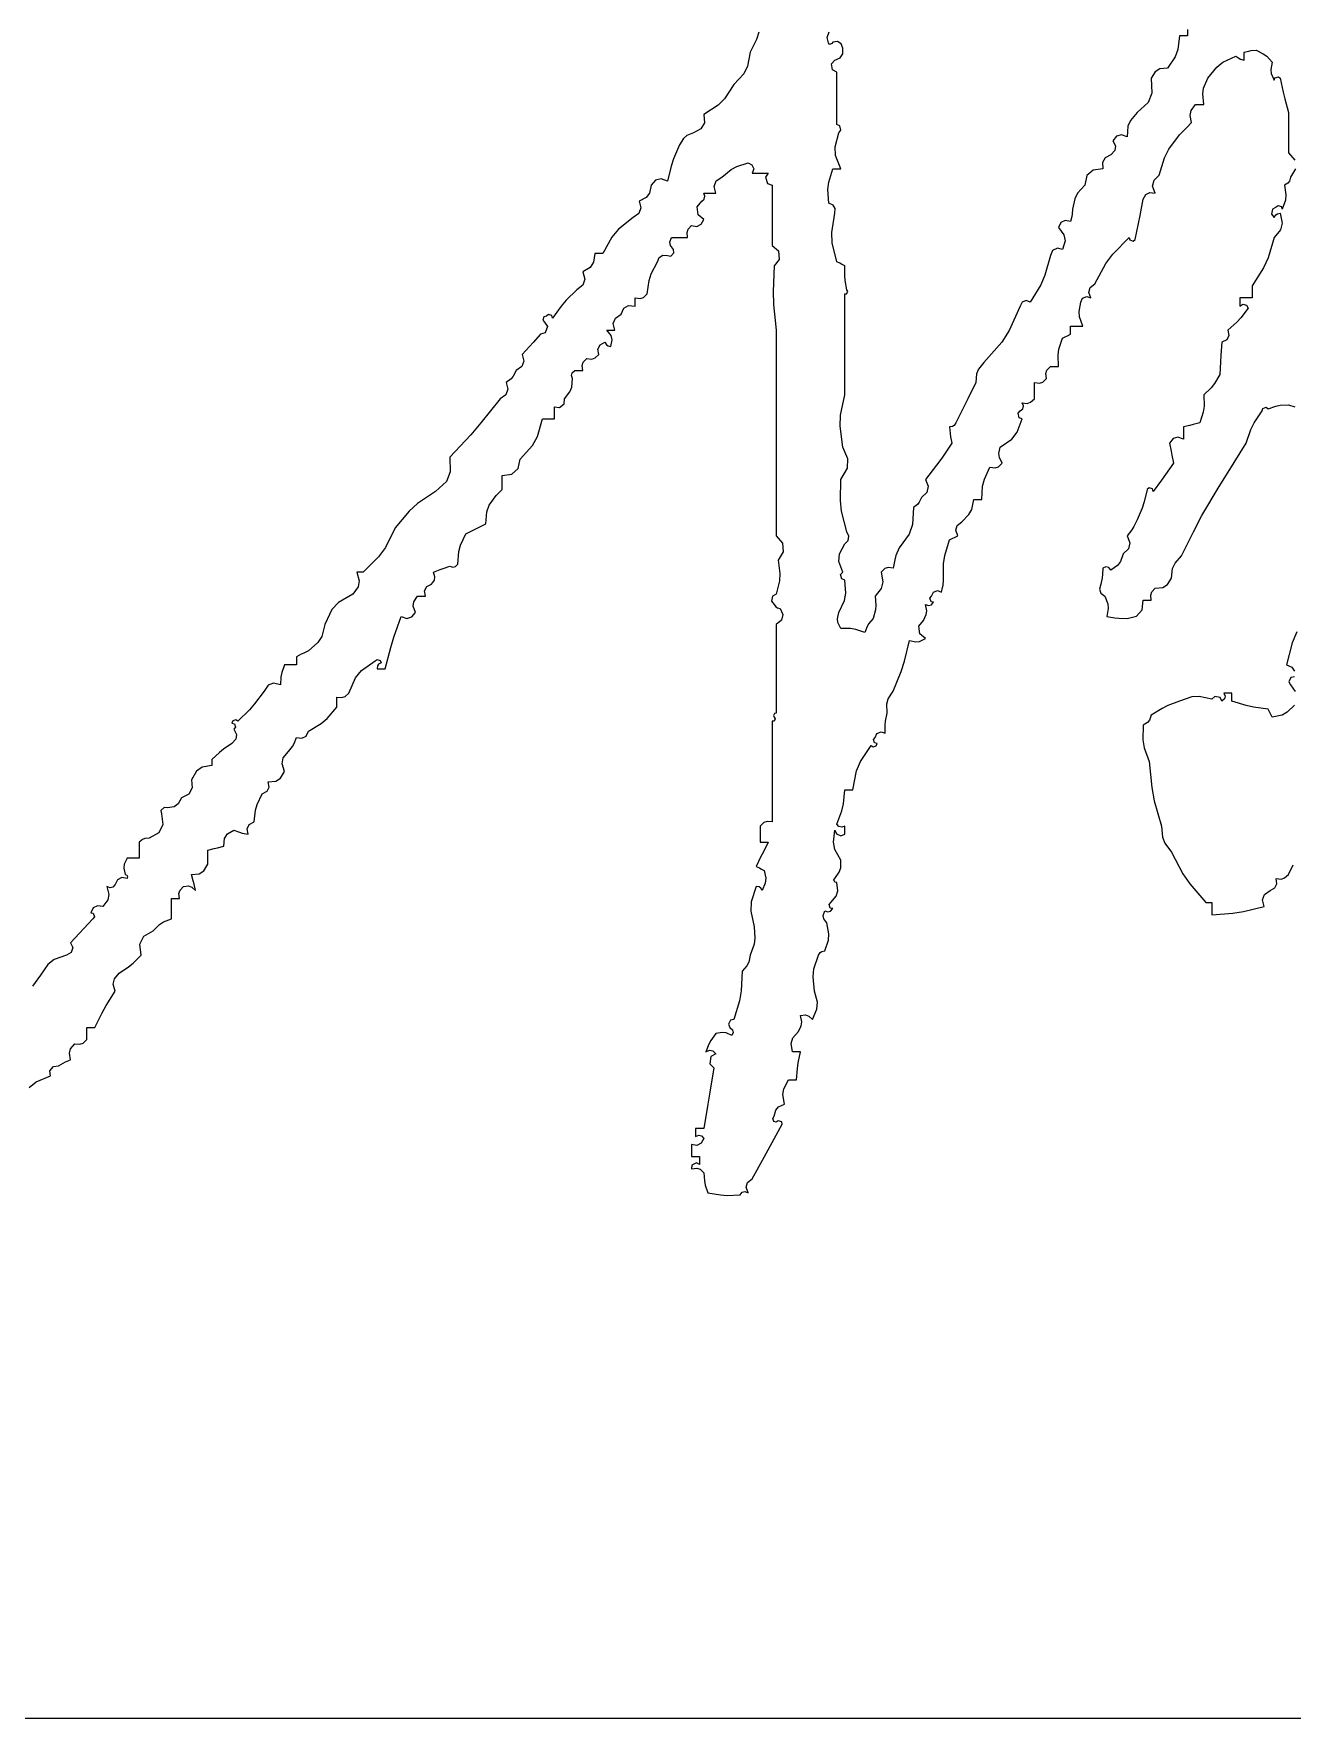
# Model space of a CAD drawing. Header units: millimetres. Extents: x 2359 to 61759, y 2141 to 44141.
# Drawn here: x 59021.2 to 59346.4, y 16008.8 to 16444.3 of the extents above; entities that cross this region are included whole.
import ezdxf

# ---------------------------------------------------------------- set-up
doc = ezdxf.new("R2010")
doc.units = ezdxf.units.MM
doc.header["$LTSCALE"] = 800
doc.layers.add('SX-TK-HF-20190012-S001-QM$0$电子签明', color=7, linetype='Continuous')

# ---------------------------------------------------------------- blocks, each defined once
blk = doc.blocks.new('AX-TK-HF-20190012-S001-TQ2$0$BZTQ')
at = {"color": 4}
blk.add_line((-50, 128.6755), (0, 128.6755), dxfattribs=at)
blk = doc.blocks.new('AX-TK-HF-20190012-S001-TQ2')
blk.add_blockref('AX-TK-HF-20190012-S001-TQ2$0$BZTQ', (0, 0))
blk = doc.blocks.new('SX-TK-HF-20190012-S001-QM$0$马传喜', base_point=(11.4818, 19.8022))
at = {"layer": 'SX-TK-HF-20190012-S001-QM$0$电子签明'}
for points in [[(27.2439, 21.5762), (27.2682, 21.5956), (27.3176, 21.6158), (27.3155, 21.6334), (27.3277, 21.6487), (27.3454, 21.6505), (27.3614, 21.66), (27.3698, 21.6642), (27.3871, 21.6713), (27.3827, 21.6938), (27.3865, 21.7091), (27.401, 21.7269), (27.4184, 21.7249), (27.4299, 21.7287), (27.4426, 21.7408), (27.4426, 21.7575), (27.4426, 21.7658), (27.4426, 21.7825), (27.4538, 21.7825), (27.4593, 21.7825), (27.4704, 21.7825), (27.496, 21.8336), (27.51, 21.8587), (27.5399, 21.9075), (27.5337, 21.9323), (27.5376, 21.9501), (27.5538, 21.97), (27.5864, 21.9922), (27.6019, 22.0049), (27.6302, 22.0325), (27.6253, 22.0695), (27.6394, 22.0976), (27.6719, 22.1159), (27.6928, 22.1374), (27.7064, 22.1465), (27.7344, 22.1575), (27.7344, 22.1853), (27.7344, 22.1992), (27.7344, 22.227), (27.7455, 22.227), (27.7511, 22.227), (27.7622, 22.227), (27.7602, 22.2445), (27.764, 22.2559), (27.7761, 22.2687), (27.7935, 22.2707), (27.805, 22.2669), (27.8177, 22.2548), (27.8122, 22.277), (27.8094, 22.2881), (27.8038, 22.3104), (27.8299, 22.3127), (27.8459, 22.3227), (27.8594, 22.3451), (27.8594, 22.3645), (27.8594, 22.3743), (27.8594, 22.3937), (27.8816, 22.3993), (27.8927, 22.402), (27.915, 22.4076), (27.9173, 22.4337), (27.9273, 22.4496), (27.9497, 22.4632), (27.9684, 22.4554), (27.9784, 22.4525), (27.9983, 22.4493), (27.9951, 22.4676), (28.0026, 22.4825), (28.0192, 22.491), (28.0237, 22.5312), (28.0295, 22.5517), (28.047, 22.5882), (28.0636, 22.5967), (28.071, 22.6115), (28.0678, 22.6299), (28.0939, 22.6322), (28.1098, 22.6422), (28.1234, 22.6646), (28.1158, 22.6919), (28.1198, 22.7118), (28.1373, 22.7341), (28.1517, 22.7512), (28.1576, 22.7616), (28.165, 22.7827), (28.1834, 22.7795), (28.1982, 22.7869), (28.2067, 22.8035), (28.2505, 22.8301), (28.271, 22.8477), (28.304, 22.8869), (28.304, 22.9008), (28.304, 22.9077), (28.304, 22.9216), (28.3214, 22.9196), (28.3329, 22.9234), (28.3456, 22.9355), (28.3685, 22.988), (28.3892, 23.0135), (28.4359, 23.0466), (28.4433, 23.0514), (28.4538, 23.0479), (28.4568, 23.0397), (28.4481, 23.0346), (28.4442, 23.0288), (28.4429, 23.0189), (28.454, 23.0189), (28.4595, 23.0189), (28.4707, 23.0189), (28.4897, 23.092), (28.5009, 23.1282), (28.5262, 23.1995), (28.5453, 23.1928), (28.5622, 23.1976), (28.5748, 23.2133), (28.5675, 23.2345), (28.5694, 23.2502), (28.5818, 23.2689), (28.5929, 23.2689), (28.5985, 23.2689), (28.6096, 23.2689), (28.6064, 23.2873), (28.6138, 23.3021), (28.6304, 23.3106), (28.6403, 23.3243), (28.6423, 23.3361), (28.6374, 23.3523), (28.6596, 23.3606), (28.6707, 23.3648), (28.6929, 23.3731), (28.7037, 23.3692), (28.7131, 23.3715), (28.7207, 23.38), (28.7249, 23.423), (28.7307, 23.4449), (28.7485, 23.4842), (28.7762, 23.4984), (28.7901, 23.5053), (28.818, 23.519), (28.8209, 23.5602), (28.8289, 23.5825), (28.8527, 23.6162), (28.861, 23.6245), (28.8652, 23.6287), (28.8735, 23.6371), (28.8735, 23.6565), (28.8735, 23.6662), (28.8735, 23.6857), (28.9068, 23.6895), (28.9284, 23.7087), (28.936, 23.7412), (28.9782, 23.7886), (28.995, 23.8192), (29.0124, 23.8802), (29.0291, 23.8802), (29.0375, 23.8802), (29.0541, 23.8802), (29.0541, 23.8968), (29.0541, 23.9052), (29.0541, 23.9218), (29.0718, 23.9197), (29.087, 23.9319), (29.0889, 23.9496), (29.107, 23.9734), (29.1133, 23.9893), (29.1166, 24.0191), (29.1127, 24.0298), (29.1151, 24.0392), (29.1236, 24.0469), (29.1347, 24.0469), (29.1403, 24.0469), (29.1514, 24.0469), (29.1494, 24.0643), (29.1532, 24.0758), (29.1653, 24.0885), (29.1827, 24.0866), (29.1942, 24.0904), (29.2069, 24.1024), (29.2038, 24.1208), (29.2112, 24.1356), (29.2278, 24.1441), (29.2328, 24.1355), (29.2387, 24.1316), (29.2486, 24.1302), (29.253, 24.1527), (29.2492, 24.168), (29.2347, 24.1858), (29.2458, 24.1858), (29.2514, 24.1858), (29.2625, 24.1858), (29.2567, 24.2088), (29.2638, 24.2278), (29.2833, 24.2414), (29.2934, 24.2614), (29.3096, 24.2706), (29.332, 24.2691), (29.332, 24.2803), (29.332, 24.2858), (29.332, 24.2969), (29.3494, 24.2949), (29.3609, 24.2988), (29.3736, 24.3108), (29.3801, 24.3569), (29.3874, 24.3804), (29.4084, 24.422), (29.4146, 24.4369), (29.427, 24.4443), (29.4431, 24.4428), (29.4548, 24.4411), (29.4657, 24.452), (29.4639, 24.4636), (29.454, 24.4773), (29.452, 24.4891), (29.457, 24.5053), (29.4792, 24.5053), (29.4903, 24.5053), (29.5126, 24.5053), (29.5106, 24.5228), (29.5144, 24.5342), (29.5265, 24.547), (29.5448, 24.5438), (29.5597, 24.5512), (29.5681, 24.5678), (29.5487, 24.5838), (29.5458, 24.6105), (29.5612, 24.6303), (29.57, 24.6376), (29.5725, 24.6475), (29.5681, 24.6581), (29.5848, 24.6581), (29.5931, 24.6581), (29.6098, 24.6581), (29.604, 24.6811), (29.6111, 24.7002), (29.6306, 24.7137), (29.6628, 24.7392), (29.682, 24.7496), (29.7209, 24.7623), (29.7345, 24.756), (29.7403, 24.7415), (29.7348, 24.7276), (29.7571, 24.7276), (29.7682, 24.7276), (29.7904, 24.7276), (29.7808, 24.7129), (29.7878, 24.6919), (29.8043, 24.6859), (29.8043, 24.6025), (29.8043, 24.5609), (29.8043, 24.4775), (29.8256, 24.4594), (29.8285, 24.43), (29.8112, 24.4081), (29.8072, 24.3192), (29.8086, 24.2742), (29.8182, 24.1858), (29.8182, 23.9024), (29.8182, 23.7607), (29.8182, 23.4773), (29.84, 23.4519), (29.8424, 23.4226), (29.8251, 23.3939), (29.8302, 23.3469), (29.8287, 23.322), (29.8182, 23.2759), (29.8055, 23.2696), (29.8019, 23.2518), (29.8112, 23.2411), (29.8163, 23.2325), (29.8222, 23.2286), (29.8321, 23.2272), (29.8408, 23.206), (29.8359, 23.1863), (29.8182, 23.1717), (29.8182, 23.0494), (29.8182, 22.9883), (29.8182, 22.866), (29.812, 22.8653), (29.8081, 22.8575), (29.8112, 22.8521), (29.8144, 22.8468), (29.8105, 22.8389), (29.8043, 22.8383), (29.8043, 22.6993), (29.8043, 22.6299), (29.8043, 22.491), (29.7868, 22.4929), (29.7754, 22.4891), (29.7626, 22.4771), (29.7626, 22.4548), (29.7626, 22.4437), (29.7626, 22.4215), (29.7737, 22.4215), (29.7793, 22.4215), (29.7904, 22.4215), (29.7737, 22.3882), (29.7654, 22.3715), (29.7487, 22.3381), (29.7598, 22.3326), (29.7654, 22.3298), (29.7765, 22.3243), (29.782, 22.2969), (29.7804, 22.2805), (29.7696, 22.2548), (29.7645, 22.2634), (29.7587, 22.2673), (29.7487, 22.2687), (29.732, 22.2156), (29.7304, 22.1842), (29.7418, 22.1298), (29.7445, 22.0906), (29.7415, 22.0694), (29.7279, 22.0325), (29.7236, 22.008), (29.7171, 21.9951), (29.7001, 21.977), (29.697, 21.9094), (29.6913, 21.8751), (29.6723, 21.8102), (29.6602, 21.8077), (29.6532, 21.7937), (29.6584, 21.7825), (29.6673, 21.7752), (29.6697, 21.7653), (29.6654, 21.7547), (29.6452, 21.7644), (29.6318, 21.766), (29.6098, 21.7616), (29.5931, 21.7384), (29.5859, 21.7256), (29.5751, 21.6991), (29.5882, 21.7046), (29.5998, 21.7022), (29.6098, 21.6922), (29.5926, 21.6827), (29.589, 21.6574), (29.6029, 21.6435), (29.5893, 21.5601), (29.5823, 21.5185), (29.5681, 21.4352), (29.557, 21.4352), (29.5515, 21.4352), (29.5403, 21.4352), (29.5403, 21.424), (29.5403, 21.4185), (29.5403, 21.4074), (29.5509, 21.4117), (29.5608, 21.4093), (29.5681, 21.4004), (29.5597, 21.3838), (29.5448, 21.3764), (29.5265, 21.3796), (29.5265, 21.3629), (29.5265, 21.3546), (29.5265, 21.3379), (29.5376, 21.3379), (29.5431, 21.3379), (29.5542, 21.3379), (29.5542, 21.3268), (29.5542, 21.3212), (29.5542, 21.3101), (29.5436, 21.3165), (29.5278, 21.3086), (29.5265, 21.2962), (29.5439, 21.2982), (29.5554, 21.2944), (29.5681, 21.2823), (29.5704, 21.2541), (29.5732, 21.2398), (29.582, 21.2129), (29.6259, 21.2055), (29.6487, 21.2041), (29.6932, 21.2059), (29.7005, 21.2148), (29.7104, 21.2172), (29.7209, 21.2129), (29.7143, 21.232), (29.7191, 21.2488), (29.7348, 21.2615), (29.7767, 21.3364), (29.7976, 21.3739), (29.839, 21.4491), (29.8369, 21.4576), (29.825, 21.4615), (29.8182, 21.456), (29.8099, 21.4588), (29.8062, 21.4696), (29.8112, 21.4768), (29.8163, 21.4979), (29.8261, 21.5098), (29.846, 21.5185), (29.8408, 21.5519), (29.8442, 21.5719), (29.8599, 21.6019), (29.871, 21.6019), (29.8765, 21.6019), (29.8876, 21.6019), (29.8909, 21.641), (29.8937, 21.6606), (29.9015, 21.6991), (29.8904, 21.6991), (29.8849, 21.6991), (29.8738, 21.6991), (29.8698, 21.7278), (29.8755, 21.7468), (29.8946, 21.7686), (29.9043, 21.7888), (29.906, 21.8022), (29.9015, 21.8241), (29.919, 21.8261), (29.9304, 21.8223), (29.9432, 21.8102), (29.9583, 21.8462), (29.9599, 21.8697), (29.9502, 21.9075), (29.9451, 21.9575), (29.9481, 21.9848), (29.9641, 22.0325), (29.9691, 22.0412), (29.975, 22.0451), (29.9849, 22.0464), (29.9979, 22.0832), (29.9995, 22.1054), (29.9918, 22.1437), (29.9819, 22.1573), (29.9799, 22.1692), (29.9849, 22.1853), (29.9955, 22.181), (30.0054, 22.1834), (30.0127, 22.1923), (30.0042, 22.1944), (30.0002, 22.2063), (30.0057, 22.2131), (30.0249, 22.2349), (30.0305, 22.2538), (30.0266, 22.2826), (30.0204, 22.2833), (30.0165, 22.2911), (30.0196, 22.2965), (30.0354, 22.3175), (30.0405, 22.3326), (30.0405, 22.359), (30.0201, 22.3963), (30.0152, 22.4209), (30.0196, 22.4632), (30.0259, 22.4496), (30.0404, 22.4438), (30.0544, 22.4493), (30.0544, 22.4604), (30.0544, 22.466), (30.0544, 22.4771), (30.0438, 22.4727), (30.0339, 22.4752), (30.0266, 22.484), (30.0438, 22.5294), (30.0496, 22.5538), (30.0544, 22.6021), (30.0655, 22.6021), (30.071, 22.6021), (30.0821, 22.6021), (30.0949, 22.6669), (30.1083, 22.6997), (30.1447, 22.7549), (30.152, 22.7501), (30.1625, 22.7536), (30.1655, 22.7619), (30.157, 22.764), (30.153, 22.7758), (30.1585, 22.7827), (30.1649, 22.7963), (30.1793, 22.802), (30.1933, 22.7966), (30.1935, 22.8245), (30.195, 22.8386), (30.2002, 22.866), (30.1989, 22.8977), (30.2039, 22.9158), (30.2211, 22.9424), (30.2485, 23.01), (30.2598, 23.0451), (30.2766, 23.1161), (30.2986, 23.1117), (30.312, 23.1134), (30.3322, 23.123), (30.3128, 23.1391), (30.3098, 23.1657), (30.3252, 23.1856), (30.3349, 23.2058), (30.3366, 23.2192), (30.3322, 23.2411), (30.3428, 23.2368), (30.3527, 23.2392), (30.36, 23.2481), (30.3515, 23.2502), (30.3475, 23.2621), (30.353, 23.2689), (30.3594, 23.2825), (30.3738, 23.2883), (30.3878, 23.2828), (30.3913, 23.2993), (30.3927, 23.3077), (30.3947, 23.3245), (30.3947, 23.3807), (30.3991, 23.4097), (30.4155, 23.4634), (30.4267, 23.469), (30.4322, 23.4717), (30.4433, 23.4773), (30.4366, 23.4964), (30.4415, 23.5132), (30.4572, 23.5259), (30.4819, 23.5505), (30.4916, 23.5683), (30.4989, 23.6023), (30.51, 23.6023), (30.5156, 23.6023), (30.5267, 23.6023), (30.529, 23.6481), (30.535, 23.672), (30.5545, 23.7135), (30.5719, 23.7115), (30.5834, 23.7153), (30.5961, 23.7273), (30.5867, 23.7477), (30.585, 23.7609), (30.5892, 23.7829), (30.63, 23.8109), (30.6481, 23.8339), (30.6656, 23.8802), (30.6549, 23.8841), (30.651, 23.8994), (30.6587, 23.9079), (30.6675, 23.9152), (30.67, 23.9251), (30.6656, 23.9357), (30.6831, 23.9337), (30.6945, 23.9376), (30.7073, 23.9496), (30.7073, 23.9718), (30.7073, 23.983), (30.7073, 24.0052), (30.7247, 24.0032), (30.7362, 24.007), (30.749, 24.0191), (30.747, 24.0365), (30.7508, 24.048), (30.7628, 24.0608), (30.774, 24.0608), (30.7795, 24.0608), (30.7906, 24.0608), (30.7891, 24.1), (30.7921, 24.1207), (30.8045, 24.158), (30.8156, 24.1636), (30.8212, 24.1663), (30.8323, 24.1719), (30.8323, 24.183), (30.8323, 24.1886), (30.8323, 24.1997), (30.849, 24.1997), (30.8573, 24.1997), (30.874, 24.1997), (30.8633, 24.2314), (30.8617, 24.25), (30.867, 24.283), (30.8734, 24.2966), (30.8878, 24.3024), (30.9018, 24.2969), (30.8951, 24.316), (30.8999, 24.3329), (30.9157, 24.3455), (30.9537, 24.4153), (30.9782, 24.4484), (31.0337, 24.5053), (31.0359, 24.4968), (31.0477, 24.4928), (31.0546, 24.4984), (31.066, 24.5539), (31.0716, 24.5816), (31.0824, 24.6373), (31.0914, 24.6536), (31.1056, 24.6607), (31.124, 24.6581), (31.1149, 24.6821), (31.1196, 24.7028), (31.1379, 24.7206), (31.1553, 24.7803), (31.1701, 24.8099), (31.2074, 24.8596), (31.2241, 24.8762), (31.2324, 24.8846), (31.2491, 24.9012), (31.2436, 24.9262), (31.2474, 24.9434), (31.263, 24.9637), (31.2741, 24.9637), (31.2796, 24.9637), (31.2907, 24.9637), (31.2875, 25.0001), (31.2906, 25.0203), (31.3046, 25.054), (31.3357, 25.0925), (31.3571, 25.1094), (31.4019, 25.1304), (31.412, 25.1233), (31.4178, 25.1204), (31.4297, 25.1166), (31.4297, 25.1277), (31.4297, 25.1332), (31.4297, 25.1443), (31.4462, 25.1479), (31.4546, 25.1493), (31.4713, 25.1513), (31.4962, 25.1389), (31.5081, 25.13), (31.5269, 25.1096), (31.5219, 25.0849), (31.5236, 25.0701), (31.5339, 25.0471), (31.536, 25.0556), (31.5479, 25.0596), (31.5547, 25.054), (31.5643, 25.0065), (31.5699, 24.9828), (31.5825, 24.936), (31.5825, 24.8804), (31.5825, 24.8526), (31.5825, 24.797), (31.6043, 24.7717)], [(31.6067, 24.7423), (31.5894, 24.7137), (31.5869, 24.7), (31.581, 24.6922), (31.5686, 24.6859), (31.5739, 24.6529), (31.5724, 24.6342), (31.5616, 24.6025), (31.5595, 24.6111), (31.5476, 24.615), (31.5408, 24.6095), (31.5281, 24.6032), (31.5246, 24.5855), (31.5339, 24.5748), (31.5389, 24.5834), (31.5448, 24.5873), (31.5547, 24.5887), (31.561, 24.5549), (31.5554, 24.5321), (31.5339, 24.5053), (31.5127, 24.4351), (31.4968, 24.4005), (31.4575, 24.3386), (31.4575, 24.3219), (31.4575, 24.3136), (31.4575, 24.2969), (31.4408, 24.2969), (31.4324, 24.2969), (31.4158, 24.2969), (31.4158, 24.2858), (31.4158, 24.2803), (31.4158, 24.2691), (31.4255, 24.2751), (31.4378, 24.2721), (31.4436, 24.2622), (31.4191, 24.2289), (31.4049, 24.2133), (31.3741, 24.1858), (31.3773, 24.1674), (31.3699, 24.1526), (31.3533, 24.1441), (31.3503, 24.0997), (31.3489, 24.0774), (31.3463, 24.033), (31.3285, 24.0022), (31.3169, 23.9877), (31.2907, 23.9635), (31.2922, 23.9242), (31.2893, 23.9035), (31.2769, 23.8663), (31.2546, 23.8607), (31.2435, 23.8579), (31.2213, 23.8524), (31.2213, 23.8357), (31.2213, 23.8274), (31.2213, 23.8107), (31.2022, 23.8174), (31.1853, 23.8126), (31.1727, 23.7968), (31.1782, 23.769), (31.181, 23.7551), (31.1866, 23.7273), (31.1588, 23.6885), (31.1449, 23.669), (31.1171, 23.6301), (31.1149, 23.6386), (31.1031, 23.6426), (31.0963, 23.6371), (31.0862, 23.5943), (31.0791, 23.5731), (31.0615, 23.5329), (31.0497, 23.5095), (31.0426, 23.4982), (31.0268, 23.4773), (31.0359, 23.4533), (31.0313, 23.4326), (31.0129, 23.4148), (31.0037, 23.3886), (30.9938, 23.3754), (30.9712, 23.3592), (30.9639, 23.368), (30.954, 23.3705), (30.9434, 23.3662), (30.942, 23.3438), (30.9406, 23.3326), (30.9365, 23.3106), (30.9317, 23.2937), (30.9364, 23.2795), (30.9504, 23.2689), (30.9605, 23.2429), (30.962, 23.227), (30.9573, 23.1995), (30.9849, 23.195), (30.9989, 23.1936), (31.0268, 23.1925), (31.0594, 23.2001), (31.0787, 23.2218), (31.0824, 23.255), (31.0935, 23.255), (31.099, 23.255), (31.1101, 23.255), (31.1082, 23.2725), (31.112, 23.2839), (31.124, 23.2967), (31.1501, 23.2991), (31.1661, 23.309), (31.1796, 23.3314), (31.1837, 23.3647), (31.1919, 23.3828), (31.2143, 23.4078), (31.2421, 23.4634), (31.256, 23.4912), (31.2838, 23.5468), (31.3444, 23.6471), (31.375, 23.6971), (31.4366, 23.7968), (31.4527, 23.8438), (31.4642, 23.8669), (31.4922, 23.9079), (31.4943, 23.9165), (31.5062, 23.9204), (31.513, 23.9149), (31.5397, 23.9245), (31.5542, 23.9274), (31.5825, 23.9288), (31.6051, 23.9215)], [(31.6118, 23.1459), (31.596, 23.1085), (31.5755, 23.0327), (31.5941, 23.0251), (31.6034, 23.0111)], [(31.6033, 22.9911), (31.5912, 22.9885), (31.5842, 22.9745), (31.5894, 22.9633), (31.6064, 22.9406)], [(31.6033, 22.8938), (31.5787, 22.8692), (31.5609, 22.8595), (31.5269, 22.8521), (31.5214, 22.8633), (31.5186, 22.8688), (31.513, 22.8799), (31.4623, 22.8872), (31.437, 22.8928), (31.388, 22.9077), (31.388, 22.9188), (31.388, 22.9244), (31.388, 22.9355), (31.3769, 22.9355), (31.3713, 22.9355), (31.3602, 22.9355), (31.3646, 22.9249), (31.3621, 22.915), (31.3533, 22.9077), (31.347, 22.9204), (31.3292, 22.924), (31.3185, 22.9147), (31.275, 22.924), (31.2495, 22.9224), (31.2074, 22.9077), (31.1669, 22.8919), (31.1471, 22.882), (31.1101, 22.8591), (31.104, 22.8424), (31.0973, 22.8341), (31.0824, 22.8244), (31.0808, 22.7737), (31.0853, 22.7468), (31.1032, 22.6993), (31.1118, 22.6093), (31.1203, 22.5641), (31.1449, 22.4771), (31.1493, 22.4386), (31.1571, 22.4182), (31.1796, 22.3868), (31.2194, 22.3128), (31.2435, 22.2773), (31.2977, 22.2131), (31.306, 22.2131), (31.3102, 22.2131), (31.3185, 22.2131), (31.3185, 22.1964), (31.3185, 22.1881), (31.3185, 22.1714), (31.3914, 22.1772), (31.4279, 22.1829), (31.4991, 22.1992), (31.4933, 22.2222), (31.5005, 22.2413), (31.52, 22.2548), (31.5363, 22.2638), (31.5433, 22.278), (31.5408, 22.2965), (31.5583, 22.2945), (31.5697, 22.2983), (31.5825, 22.3104), (31.5991, 22.3437)], [(31.2352, 25.2221), (31.2352, 25.1999), (31.2241, 25.1999), (31.2185, 25.1999), (31.2074, 25.1999), (31.2012, 25.1528), (31.192, 25.1283), (31.1657, 25.0888), (31.1396, 25.0864), (31.1237, 25.0765), (31.1101, 25.054), (31.1123, 25.003), (31.099, 24.9707), (31.0615, 24.936), (31.0381, 24.9085), (31.0298, 24.8886), (31.0268, 24.8526), (31.0077, 24.8593), (30.9908, 24.8545), (30.9782, 24.8387), (30.9868, 24.821), (30.9844, 24.8047), (30.9712, 24.7901), (30.9512, 24.78), (30.942, 24.7638), (30.9434, 24.7415), (30.9102, 24.7378), (30.8885, 24.7185), (30.8809, 24.6859), (30.8564, 24.6578), (30.847, 24.639), (30.8393, 24.6025), (30.8372, 24.5858), (30.8359, 24.5774), (30.8323, 24.5609), (30.8139, 24.5641), (30.7991, 24.5566), (30.7906, 24.54), (30.8091, 24.515), (30.813, 24.4935), (30.8045, 24.4636), (30.7866, 24.4688), (30.7694, 24.4602), (30.7628, 24.4428), (30.7438, 24.3758), (30.7294, 24.3427), (30.6934, 24.283), (30.6795, 24.2885), (30.665, 24.2827), (30.6587, 24.2691), (30.6209, 24.1847), (30.5947, 24.1441), (30.5336, 24.0747), (30.5145, 24.0517), (30.5078, 24.035), (30.5058, 24.0052), (30.4781, 23.9496), (30.4642, 23.9218), (30.4364, 23.8663), (30.4313, 23.8576), (30.4255, 23.8537), (30.4155, 23.8524), (30.417, 23.83), (30.4184, 23.8188), (30.4225, 23.7968), (30.3885, 23.7453), (30.3704, 23.7202), (30.3322, 23.6718), (30.3413, 23.6478), (30.3367, 23.6271), (30.3183, 23.6093), (30.3108, 23.5931), (30.3046, 23.5854), (30.2905, 23.5745), (30.2874, 23.5157), (30.2761, 23.4835), (30.2419, 23.4356), (30.2306, 23.4089), (30.2264, 23.3947), (30.2211, 23.3662), (30.2036, 23.3681), (30.1922, 23.3643), (30.1794, 23.3523), (30.1857, 23.3185), (30.18, 23.2957), (30.1585, 23.2689), (30.1613, 23.2383), (30.1598, 23.2221), (30.1516, 23.1925), (30.1372, 23.1754), (30.1312, 23.165), (30.1238, 23.1439), (30.0918, 23.1548), (30.0743, 23.1577), (30.0405, 23.1578), (30.0308, 23.178), (30.0291, 23.1914), (30.0335, 23.2133), (30.0534, 23.254), (30.0582, 23.2794), (30.0544, 23.3245), (30.0436, 23.3285), (30.0398, 23.3437), (30.0474, 23.3523), (30.0338, 23.3888), (30.0357, 23.4153), (30.0544, 23.4495), (30.0663, 23.4615), (30.0687, 23.476), (30.0613, 23.4912), (30.0434, 23.5617), (30.0391, 23.5991), (30.0405, 23.6718), (30.0632, 23.7101), (30.0652, 23.7421), (30.0474, 23.7829), (30.0384, 23.8546), (30.0398, 23.8927), (30.0544, 23.9635), (30.0544, 24.1024), (30.0544, 24.1719), (30.0544, 24.3108), (30.0605, 24.3115), (30.0645, 24.3194), (30.0613, 24.3247), (30.056, 24.3577), (30.0546, 24.3746), (30.0544, 24.4081), (30.0432, 24.4136), (30.0377, 24.4164), (30.0266, 24.422), (30.0108, 24.4868), (30.0093, 24.5227), (30.0196, 24.5887), (30.0212, 24.6048), (30.0137, 24.6172), (29.9988, 24.6234), (29.9957, 24.6708), (29.9987, 24.696), (30.0127, 24.7415), (30.0238, 24.7415), (30.0293, 24.7415), (30.0405, 24.7415), (30.0225, 24.7882), (30.0209, 24.818), (30.0335, 24.8665), (30.0411, 24.8751), (30.0373, 24.8903), (30.0266, 24.8943), (30.0266, 24.9665), (30.0266, 25.0026), (30.0266, 25.0749), (30.0117, 25.0829), (30.0081, 25.1042), (30.0196, 25.1166), (30.0382, 25.1242), (30.0475, 25.1382), (30.0474, 25.1582), (30.0412, 25.1732), (30.0288, 25.1806), (30.0127, 25.1791), (30.0097, 25.1736), (30.0049, 25.1713), (29.9988, 25.1721), (29.993, 25.1951), (30.0001, 25.2142)], [(29.7575, 25.2135), (29.7501, 25.1883), (29.7279, 25.1443), (29.7193, 25.0954), (29.7063, 25.0694), (29.6723, 25.0332), (29.6403, 24.9837), (29.6176, 24.961), (29.5681, 24.929), (29.5705, 24.9005), (29.5588, 24.8796), (29.5334, 24.8665), (29.5097, 24.8567), (29.4981, 24.8467), (29.4848, 24.8248), (29.4644, 24.7762), (29.4559, 24.7509), (29.4431, 24.6998), (29.4217, 24.7079), (29.4026, 24.7031), (29.3875, 24.6859), (29.3819, 24.6587), (29.3704, 24.6434), (29.3459, 24.6303), (29.3517, 24.6073), (29.3445, 24.5883), (29.325, 24.5748), (29.2745, 24.5337), (29.2521, 24.5069), (29.2208, 24.4497), (29.2097, 24.4497), (29.2042, 24.4497), (29.193, 24.4497), (29.189, 24.42), (29.1773, 24.4024), (29.1514, 24.3872), (29.1586, 24.3619), (29.1515, 24.3406), (29.1305, 24.3247), (29.0938, 24.2889), (29.0769, 24.2692), (29.0472, 24.2275), (29.045, 24.236), (29.0332, 24.2399), (29.0263, 24.2344), (29.0178, 24.2322), (29.0139, 24.2204), (29.0194, 24.2136), (29.0295, 24.1992), (29.0222, 24.1773), (29.0055, 24.1719), (28.9806, 24.144), (28.9681, 24.1301), (28.943, 24.1024), (28.9488, 24.0794), (28.9417, 24.0604), (28.9222, 24.0469), (28.912, 24.0277), (28.9045, 24.0186), (28.8874, 24.0052), (28.8932, 23.9822), (28.8861, 23.9632), (28.8666, 23.9496), (28.8007, 23.8661), (28.7658, 23.8257), (28.6929, 23.7482), (28.695, 23.6972), (28.6817, 23.6649), (28.6443, 23.6301), (28.5824, 23.5882), (28.5536, 23.5622), (28.5054, 23.5051), (28.4717, 23.4374), (28.4482, 23.4052), (28.3943, 23.3523), (28.3859, 23.3523), (28.3818, 23.3523), (28.3734, 23.3523), (28.3815, 23.3223), (28.3777, 23.3011), (28.3595, 23.2759), (28.3099, 23.2478), (28.2868, 23.2231), (28.2623, 23.1717), (28.2519, 23.1305), (28.2388, 23.1092), (28.2067, 23.0814), (28.19, 23.0732), (28.1816, 23.069), (28.165, 23.0605), (28.165, 23.0494), (28.165, 23.0439), (28.165, 23.0327), (28.1484, 23.0327), (28.14, 23.0327), (28.1234, 23.0327), (28.1146, 23.0058), (28.1117, 22.9915), (28.1095, 22.9633), (28.0864, 22.9691), (28.0674, 22.962), (28.0539, 22.9424), (28.021, 22.8982), (28.0028, 22.8771), (27.9636, 22.8383), (27.9562, 22.8431), (27.9458, 22.8396), (27.9428, 22.8313), (27.9513, 22.8291), (27.9552, 22.8173), (27.9497, 22.8105), (27.9583, 22.7928), (27.956, 22.7764), (27.9428, 22.7619), (27.9134, 22.7418), (27.8994, 22.7305), (27.8733, 22.7063), (27.8733, 22.6979), (27.8733, 22.6938), (27.8733, 22.6854), (27.8399, 22.6797), (27.8207, 22.6663), (27.8038, 22.6368), (27.8062, 22.6083), (27.7945, 22.5874), (27.7691, 22.5743), (27.7579, 22.5532), (27.7441, 22.5433), (27.7205, 22.5396), (27.7088, 22.5413), (27.6979, 22.5304), (27.6997, 22.5187), (27.7045, 22.4818), (27.6905, 22.4537), (27.658, 22.4354), (27.643, 22.4344), (27.6347, 22.4311), (27.6232, 22.4215), (27.6232, 22.3993), (27.6232, 22.3882), (27.6232, 22.3659), (27.6066, 22.3659), (27.5982, 22.3659), (27.5816, 22.3659), (27.5719, 22.3457), (27.5702, 22.3323), (27.5746, 22.3104), (27.5801, 22.3073), (27.5824, 22.3026), (27.5816, 22.2965), (27.5632, 22.2997), (27.5484, 22.2922), (27.5399, 22.2756), (27.5326, 22.2668), (27.5227, 22.2643), (27.5121, 22.2687), (27.5186, 22.2411), (27.5148, 22.2222), (27.4982, 22.1992), (27.4799, 22.2024), (27.465, 22.195), (27.4565, 22.1784), (27.4651, 22.1762), (27.469, 22.1644), (27.4635, 22.1575), (27.4328, 22.1243), (27.4175, 22.1077), (27.3871, 22.0742), (27.3944, 22.0582), (27.3886, 22.0409), (27.3732, 22.0325), (27.3304, 22.0168), (27.309, 22.0004), (27.2829, 21.9631), (27.2562, 21.9253)]]:
    blk.add_lwpolyline(points, dxfattribs=at)
blk = doc.blocks.new('SX-TK-HF-20190012-S001-QM')
at = {"xscale": 0.75, "yscale": 0.75, "zscale": 0.75}
blk.add_blockref('SX-TK-HF-20190012-S001-QM$0$马传喜', (-29.2107, 128.9757), dxfattribs=at)
blk = doc.blocks.new('SX-TK-HF-20190012-S001')
for name in ['AX-TK-HF-20190012-S001-TQ2', 'SX-TK-HF-20190012-S001-QM']:
    blk.add_blockref(name, (0, 0))

msp = doc.modelspace()

# ---------------------------------------------------------------- block references
at = {"xscale": 99.99999995327077, "yscale": 99.99999995327077, "zscale": 99.99999995327077}
msp.add_blockref('SX-TK-HF-20190012-S001', (60758.9, 3141.28), dxfattribs=at)

doc.saveas('drawing.dxf')
